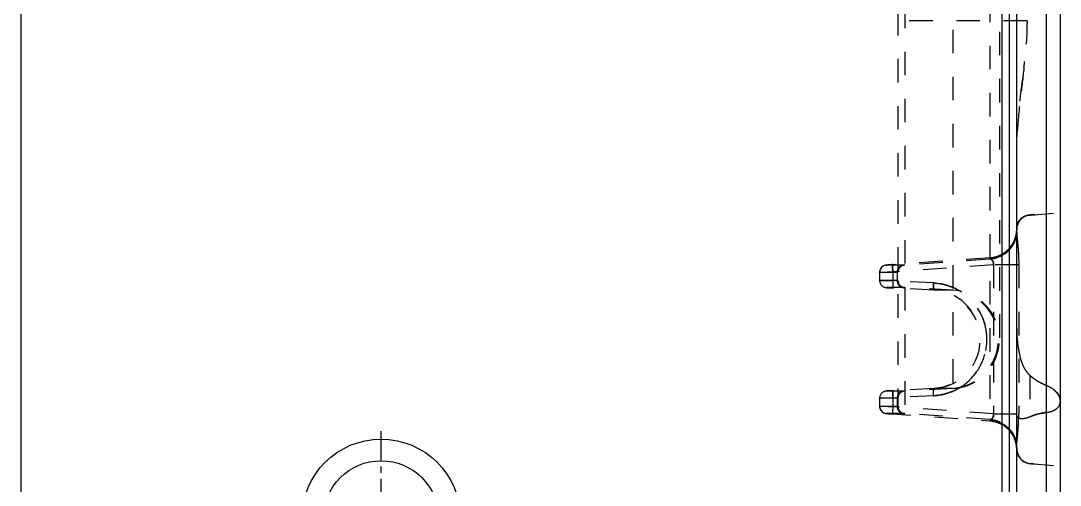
# Model space of a CAD drawing. Header units: millimetres. Extents: x -941 to 1421, y -11614 to -3210.
# Drawn here: x -214.2 to -142, y -6637.3 to -6605.1 of the extents above; entities that cross this region are included whole.
import ezdxf

# ---------------------------------------------------------------- set-up
doc = ezdxf.new("R2010")
doc.units = ezdxf.units.MM
doc.header["$LTSCALE"] = 16.335
doc.linetypes.add('CENTER', pattern=[0.6, 0.375, -0.075, 0.075, -0.075])
doc.linetypes.add('HIDDEN', pattern=[0.2, 0.1, -0.1])
doc.layers.get('0').update_dxf_attribs({"linetype": 'CONTINUOUS'})
doc.layers.add('DEFAULT_2', color=8, linetype='HIDDEN')

msp = doc.modelspace()

# ---------------------------------------------------------------- linework, layer by layer
at = {"color": 7, "linetype": 'Continuous'}
for p, q in [((-214.157, -6411.623), (-214.157, -6791.623)), ((-145.061, -6697.046), (-145.061, -6494.708)), ((-146.066, -6735.76), (-146.066, -6495.949)), ((-143.03, -6506.557), (-143.03, -6655.38)), ((-142.046, -6508.039), (-142.046, -6653.898)), ((-145.563, -6640.263), (-145.563, -6593.028))]:
    msp.add_line(p, q, dxfattribs=at)
at = {"color": 1, "linetype": 'CENTER', "ltscale": 0.342088}
msp.add_line((-189.157, -6645.673), (-189.157, -6633.573), dxfattribs=at)
at = {"color": 7, "linetype": 'Continuous'}
for radius in [5.5, 4]:
    msp.add_circle((-189.157, -6639.623), radius, dxfattribs=at)
at = {"layer": 'DEFAULT_2', "color": 8, "linetype": 'HIDDEN'}
for p, q in [((-146.93, -6551.284), (-146.931, -6632.855)), ((-152.834, -6551.697), (-152.834, -6632.35)), ((-153.302, -6552.198), (-153.302, -6631.849)), ((-149.505, -6553.436), (-149.505, -6630.611)), ((-146.267, -6556.848), (-146.267, -6627.198)), ((-144.349, -6605.088), (-153.302, -6605.088)), ((-144.143, -6618.576), (-142.046, -6618.392)), ((-144.143, -6618.572), (-144.143, -6618.576)), ((-145.061, -6619.594), (-145.061, -6619.594)), ((-146.931, -6621.542), (-153.998, -6622.038)), ((-146.93, -6621.634), (-152.892, -6622.047)), ((-146.931, -6621.629), (-146.93, -6621.634)), ((-154.577, -6622.548), (-154.575, -6622.548)), ((-154.575, -6622.548), (-154.575, -6623.11)), ((-153.302, -6622.548), (-154.575, -6622.548)), ((-152.834, -6622.047), (-154.108, -6622.047)), ((-153.998, -6622.038), (-154.089, -6622.045)), ((-153.659, -6622.514), (-154.028, -6622.527)), ((-146.676, -6622.024), (-153.659, -6622.514)), ((-153.659, -6622.514), (-153.659, -6623.136)), ((-153.359, -6622.548), (-153.359, -6623.11)), ((-146.676, -6622.024), (-146.676, -6632.372)), ((-144.924, -6622.024), (-146.676, -6622.024)), ((-144.924, -6622.024), (-144.924, -6632.372)), ((-153.659, -6623.136), (-154.577, -6623.11)), ((-154.577, -6623.11), (-154.028, -6623.126)), ((-153.302, -6623.11), (-154.575, -6623.11)), ((-154.028, -6623.126), (-153.659, -6623.136)), ((-150.834, -6623.284), (-153.659, -6623.136)), ((-152.826, -6623.612), (-154.1, -6623.612)), ((-154.048, -6623.615), (-154.011, -6623.617)), ((-153.642, -6623.637), (-153.882, -6623.625)), ((-153.882, -6623.625), (-153.642, -6623.637)), ((-150.815, -6623.786), (-153.642, -6623.637)), ((-149.505, -6623.786), (-152.884, -6623.612)), ((-149.505, -6623.786), (-150.815, -6623.786)), ((-144.143, -6629.707), (-144.143, -6632.567)), ((-154.577, -6631.286), (-153.659, -6631.261)), ((-154.522, -6631.285), (-154.577, -6631.286)), ((-154.575, -6631.286), (-154.575, -6631.849)), ((-153.302, -6631.286), (-154.575, -6631.286)), ((-154.028, -6631.271), (-154.522, -6631.285)), ((-152.826, -6630.785), (-154.1, -6630.785)), ((-154.011, -6630.779), (-154.048, -6630.781)), ((-153.659, -6631.261), (-154.028, -6631.271)), ((-153.882, -6630.772), (-154.011, -6630.779)), ((-153.642, -6630.759), (-153.882, -6630.772)), ((-153.882, -6630.772), (-153.642, -6630.759)), ((-150.834, -6631.113), (-153.659, -6631.261)), ((-153.659, -6631.261), (-153.659, -6631.882)), ((-150.815, -6630.611), (-153.642, -6630.759)), ((-153.359, -6631.286), (-153.359, -6631.849)), ((-149.505, -6630.611), (-152.884, -6630.785)), ((-149.505, -6630.611), (-150.815, -6630.611)), ((-154.575, -6631.849), (-154.577, -6631.849)), ((-153.302, -6631.849), (-154.575, -6631.849)), ((-146.676, -6632.373), (-153.659, -6631.882)), ((-152.834, -6632.35), (-154.108, -6632.35)), ((-154.027, -6632.357), (-146.931, -6632.855)), ((-153.651, -6632.384), (-153.65, -6632.384)), ((-146.93, -6632.763), (-152.892, -6632.35)), ((-146.931, -6632.763), (-146.93, -6632.763)), ((-146.676, -6632.372), (-144.924, -6632.372)), ((-145.061, -6634.785), (-145.061, -6634.803)), ((-144.143, -6635.82), (-144.143, -6635.821)), ((-144.143, -6635.821), (-142.046, -6636.005)), ((-143.98, -6635.835), (-144.036, -6635.83)), ((-143.924, -6635.84), (-143.98, -6635.835))]:
    msp.add_line(p, q, dxfattribs=at)
for points in [[(-154.089, -6622.045), (-154.114, -6622.047), (-154.153, -6622.052), (-154.223, -6622.068), (-154.296, -6622.097), (-154.369, -6622.141), (-154.435, -6622.199), (-154.492, -6622.268), (-154.537, -6622.354), (-154.567, -6622.45), (-154.577, -6622.548)], [(-154.106, -6622.046), (-154.118, -6622.047), (-154.155, -6622.052), (-154.214, -6622.065), (-154.275, -6622.088), (-154.339, -6622.121), (-154.4, -6622.166), (-154.454, -6622.219), (-154.5, -6622.282), (-154.538, -6622.356), (-154.564, -6622.437), (-154.576, -6622.526), (-154.577, -6622.548)], [(-154.577, -6631.849), (-154.567, -6631.947), (-154.527, -6632.067), (-154.463, -6632.167), (-154.384, -6632.244), (-154.297, -6632.299), (-154.209, -6632.333), (-154.136, -6632.347), (-154.106, -6632.35), (-154.074, -6632.353), (-153.997, -6632.359)], [(-154.577, -6631.849), (-154.57, -6631.929), (-154.536, -6632.046), (-154.478, -6632.148), (-154.405, -6632.226), (-154.322, -6632.286), (-154.237, -6632.324), (-154.158, -6632.344), (-154.115, -6632.35)]]:
    msp.add_lwpolyline(points, dxfattribs=at)
for centre, radius, start, end in [((-203.99, -6601.715), 59.798, 353.61587, 353.73158), ((-195.098, -6602.687), 50.853, 353.72551, 354.11135), ((-195.336, -6602.663), 51.092, 353.72804, 354.09724), ((-144.056, -6619.577), 1.005, 94.99999, 180.99121), ((-144.073, -6619.692), 1.122, 93.60783, 118.48986), ((-147.071, -6619.624), 2.01, 273.9943, 0.9912), ((-147.116, -6619.526), 2.055, 340.12914, 353.87718), ((-147.051, -6619.533), 1.99, 353.8755, 357.61141), ((-146.982, -6619.536), 1.921, 357.61683, 359.95314), ((-147.021, -6619.561), 1.954, 327.22935, 340.13585), ((-147.09, -6619.512), 2.039, 319.79483, 327.12164), ((-147.063, -6619.433), 2.155, 275.23184, 291.81889), ((-147.072, -6619.525), 2.02, 286.98745, 293.64431), ((-147.056, -6619.561), 1.981, 293.63119, 299.983), ((-147.029, -6619.517), 2.064, 291.81086, 297.82325), ((-154.073, -6622.547), 0.501, 93.99649, 180.03837), ((-151.752, -6652.065), 30.111, 94.09232, 94.39371), ((-150.213, -6672.968), 51.07, 94.13557, 94.27717), ((-146.287, -6727.207), 105.451, 94.00401, 94.14041), ((-145.34, -6740.522), 118.801, 94.01128, 94.1301), ((-152.857, -6622.548), 0.502, 94.02669, 180.05169), ((-152.799, -6622.548), 0.502, 94, 180), ((-154.074, -6623.112), 0.501, 179.98089, 267.00858), ((-152.857, -6623.111), 0.502, 179.94698, 266.97456), ((-152.799, -6623.11), 0.502, 180, 267), ((-151.103, -6627.56), 4.284, 84.68107, 86.39724), ((-150.765, -6565.954), 57.755, 266.7416, 266.90637), ((-150.746, -6565.499), 58.21, 266.7843, 266.91177), ((-150.999, -6627.188), 3.408, 34.68223, 86.94701), ((-149.749, -6627.196), 3.415, 273.04749, 86.95251), ((-150.974, -6627.055), 3.761, 65.46401, 67.6755), ((-149.684, -6627.198), 3.417, 273, 87), ((-151.002, -6627.114), 3.826, 59.1423, 65.45166), ((-151.044, -6627.182), 3.906, 9.57622, 59.12832), ((-150.992, -6627.224), 3.391, 273.04547, 42.80494), ((-151.093, -6627.198), 3.962, 350.47908, 9.52516), ((-137.917, -6626.65), 7.134, 187.17902, 190.22498), ((-151.044, -6627.215), 3.906, 300.87303, 350.42802), ((-139.121, -6626.87), 5.91, 190.19456, 194.75055), ((-150.995, -6627.295), 3.813, 292.3528, 300.86652), ((-141.716, -6626.917), 3.7, 235.65595, 239.82141), ((-141.603, -6626.725), 3.923, 239.80498, 242.26905), ((-141.448, -6626.418), 4.267, 242.33592, 248.22737), ((-154.073, -6631.285), 0.501, 92.99522, 180.03976), ((-151.622, -6672.996), 42.284, 93.06369, 93.28863), ((-152.857, -6631.286), 0.502, 93.02544, 180.05302), ((-152.799, -6631.286), 0.502, 93, 180), ((-151.103, -6626.839), 4.282, 273.60121, 275.3156), ((-154.073, -6631.849), 0.502, 179.96163, 265.96024), ((-152.857, -6631.849), 0.502, 179.94831, 265.97331), ((-152.799, -6631.849), 0.502, 180, 266), ((-147.071, -6634.772), 2.01, 359.0088, 86.0057), ((-157.425, -6632.382), 12.501, 359.39276, 0.04497), ((-147.07, -6634.98), 2.172, 73.63935, 84.76554), ((-147.09, -6634.885), 2.039, 32.87817, 40.20502), ((-147.021, -6634.836), 1.954, 19.86393, 32.77047), ((-147.116, -6634.87), 2.055, 6.11359, 19.87063), ((-147.041, -6634.863), 1.98, 2.38301, 6.11508), ((-146.982, -6634.86), 1.921, 0.04686, 2.38315), ((-147.038, -6634.772), 1.978, 0.00274, 2.42894), ((-143.801, -6634.717), 1.26, 179.56994, 185.70466), ((-144.056, -6634.82), 1.005, 179.89769, 265.00001), ((-144.033, -6634.832), 0.996, 218.44646, 234.75759), ((-141.158, -6605.22), 30.745, 264.42752, 265.05508), ((-141.657, -6610.405), 25.536, 264.41161, 264.65295), ((-140.079, -6593.194), 42.819, 264.84718, 265.00355)]:
    msp.add_arc(centre, radius, start, end, dxfattribs=at)
for points, knots in [([(-145.061, -6608.242), (-145.061, -6607.982), (-145.053, -6606.931), (-145.04, -6605.879), (-145.04, -6605.088)], [0, 0, 0, 0, 0.247563, 1, 1, 1, 1]), ([(-144.349, -6605.088), (-144.349, -6605.326), (-144.366, -6606.27), (-144.442, -6607.213), (-144.515, -6607.917)], [0, 0, 0, 0, 0.251098, 1, 1, 1, 1]), ([(-145.061, -6613.935), (-145.061, -6613.504), (-145.019, -6612.592), (-144.859, -6610.734), (-144.669, -6609.312), (-144.563, -6608.364)], [0, 0, 0, 0, 0.231032, 0.488982, 1, 1, 1, 1]), ([(-144.563, -6608.364), (-144.637, -6609.03), (-144.751, -6609.919), (-144.851, -6610.81), (-144.875, -6611.035)], [0, 0, 0, 0, 0.747644, 1, 1, 1, 1]), ([(-144.875, -6611.035), (-144.928, -6611.542), (-145.014, -6612.508), (-145.061, -6613.477), (-145.061, -6613.935)], [0, 0, 0, 0, 0.526903, 1, 1, 1, 1]), ([(-145.061, -6619.342), (-145.063, -6619.167), (-144.821, -6618.755), (-144.393, -6618.588), (-144.143, -6618.572)], [0, 0, 0, 0, 0.412111, 1, 1, 1, 1]), ([(-144.143, -6618.572), (-144.117, -6618.57), (-144.005, -6618.563), (-143.893, -6618.554), (-143.808, -6618.546)], [0, 0, 0, 0, 0.23807, 1, 1, 1, 1]), ([(-143.808, -6618.546), (-143.837, -6618.549), (-143.949, -6618.558), (-144.061, -6618.567), (-144.143, -6618.572)], [0, 0, 0, 0, 0.261624, 1, 1, 1, 1]), ([(-146.066, -6621.342), (-145.764, -6621.183), (-145.251, -6620.722), (-145.061, -6620.059), (-145.061, -6619.749)], [0, 0, 0, 0, 0.524101, 1, 1, 1, 1]), ([(-145.532, -6620.933), (-145.384, -6620.772), (-145.145, -6620.399), (-145.061, -6619.963), (-145.061, -6619.749)], [0, 0, 0, 0, 0.505165, 1, 1, 1, 1]), ([(-145.061, -6619.749), (-145.061, -6619.902), (-145.028, -6620.244), (-144.956, -6621), (-144.924, -6621.607), (-144.924, -6622.024)], [0, 0, 0, 0, 0.201833, 0.45127, 1, 1, 1, 1]), ([(-145.061, -6619.749), (-145.061, -6619.776), (-145.058, -6619.9), (-145.048, -6620.024), (-145.039, -6620.121)], [0, 0, 0, 0, 0.219178, 1, 1, 1, 1]), ([(-145.532, -6620.827), (-145.494, -6620.782), (-145.351, -6620.598), (-145.241, -6620.387), (-145.182, -6620.224)], [0, 0, 0, 0, 0.254294, 1, 1, 1, 1]), ([(-145.039, -6620.121), (-145.036, -6620.162), (-145.02, -6620.336), (-145.003, -6620.51), (-144.991, -6620.643)], [0, 0, 0, 0, 0.23609, 1, 1, 1, 1]), ([(-144.991, -6620.643), (-144.981, -6620.754), (-144.943, -6621.213), (-144.925, -6621.674), (-144.924, -6622.024)], [0, 0, 0, 0, 0.241255, 1, 1, 1, 1]), ([(-146.931, -6621.542), (-146.894, -6621.539), (-146.743, -6621.524), (-146.593, -6621.492), (-146.483, -6621.458)], [0, 0, 0, 0, 0.242999, 1, 1, 1, 1]), ([(-146.931, -6621.542), (-146.894, -6621.539), (-146.743, -6621.524), (-146.593, -6621.492), (-146.483, -6621.458)], [0, 0, 0, 0, 0.242995, 1, 1, 1, 1]), ([(-146.931, -6621.542), (-146.914, -6621.54), (-146.888, -6621.553), (-146.875, -6621.573), (-146.872, -6621.58)], [0, 0, 0, 0, 0.700315, 1, 1, 1, 1]), ([(-146.872, -6621.58), (-146.875, -6621.573), (-146.888, -6621.553), (-146.914, -6621.54), (-146.931, -6621.542)], [0, 0, 0, 0, 0.299704, 1, 1, 1, 1]), ([(-146.872, -6621.58), (-146.804, -6621.574), (-146.526, -6621.535), (-146.254, -6621.442), (-146.066, -6621.342)], [0, 0, 0, 0, 0.241226, 1, 1, 1, 1]), ([(-146.872, -6621.58), (-146.856, -6621.609), (-146.801, -6621.666), (-146.723, -6621.761), (-146.664, -6621.885), (-146.664, -6621.98), (-146.676, -6622.024)], [0, 0, 0, 0, 0.19674, 0.461725, 0.730294, 1, 1, 1, 1]), ([(-146.807, -6621.661), (-146.814, -6621.654), (-146.837, -6621.628), (-146.86, -6621.601), (-146.872, -6621.58)], [0, 0, 0, 0, 0.294725, 1, 1, 1, 1]), ([(-146.728, -6621.764), (-146.734, -6621.754), (-146.759, -6621.718), (-146.787, -6621.685), (-146.807, -6621.661)], [0, 0, 0, 0, 0.265603, 1, 1, 1, 1]), ([(-146.676, -6622.024), (-146.664, -6621.979), (-146.662, -6621.883), (-146.704, -6621.8), (-146.728, -6621.764)], [0, 0, 0, 0, 0.520962, 1, 1, 1, 1]), ([(-154.577, -6622.548), (-154.576, -6622.547), (-154.568, -6622.549), (-154.557, -6622.546), (-154.535, -6622.547), (-154.491, -6622.544), (-154.415, -6622.542), (-154.304, -6622.537), (-154.168, -6622.532), (-153.95, -6622.524), (-153.778, -6622.518), (-153.659, -6622.514)], [0, 0, 0, 0, 0.004777, 0.018872, 0.042175, 0.074571, 0.165404, 0.287958, 0.43821, 0.611125, 1, 1, 1, 1]), ([(-154.522, -6622.546), (-154.53, -6622.546), (-154.543, -6622.547), (-154.561, -6622.546), (-154.57, -6622.549), (-154.576, -6622.547), (-154.577, -6622.548)], [0, 0, 0, 0, 0.434446, 0.746802, 0.935751, 1, 1, 1, 1]), ([(-154.022, -6622.04), (-154.035, -6622.041), (-154.051, -6622.042), (-154.124, -6622.047), (-154.108, -6622.047)], [0, 0, 0, 0, 0.46433, 1, 1, 1, 1]), ([(-154.108, -6622.047), (-154.109, -6622.047), (-154.098, -6622.044), (-154.091, -6622.047), (-154.07, -6622.043), (-154.059, -6622.042)], [0, 0, 0, 0, 0.014567, 0.333768, 1, 1, 1, 1]), ([(-153.659, -6622.514), (-153.662, -6622.467), (-153.67, -6622.322), (-153.676, -6622.175), (-153.667, -6622.077)], [0, 0, 0, 0, 0.324112, 1, 1, 1, 1]), ([(-153.65, -6622.013), (-153.655, -6622.013), (-153.662, -6622.032), (-153.666, -6622.059), (-153.67, -6622.106), (-153.672, -6622.192), (-153.67, -6622.33), (-153.664, -6622.447), (-153.659, -6622.514)], [0, 0, 0, 0, 0.027575, 0.0906, 0.184144, 0.298589, 0.602239, 1, 1, 1, 1]), ([(-153.667, -6622.077), (-153.666, -6622.061), (-153.663, -6622.044), (-153.657, -6622.013), (-153.65, -6622.013)], [0, 0, 0, 0, 0.704081, 1, 1, 1, 1]), ([(-152.892, -6622.047), (-152.975, -6622.053), (-153.14, -6622.107), (-153.258, -6622.234), (-153.298, -6622.307)], [0, 0, 0, 0, 0.49985, 1, 1, 1, 1]), ([(-153.659, -6623.136), (-153.663, -6623.203), (-153.667, -6623.32), (-153.667, -6623.459), (-153.663, -6623.544), (-153.658, -6623.591), (-153.653, -6623.618), (-153.646, -6623.637), (-153.642, -6623.637)], [0, 0, 0, 0, 0.397455, 0.701034, 0.815512, 0.90914, 0.972293, 1, 1, 1, 1]), ([(-150.833, -6623.284), (-150.835, -6623.331), (-150.84, -6623.475), (-150.843, -6623.621), (-150.833, -6623.718)], [0, 0, 0, 0, 0.32231, 1, 1, 1, 1]), ([(-150.815, -6623.786), (-150.82, -6623.786), (-150.827, -6623.767), (-150.831, -6623.74), (-150.836, -6623.693), (-150.84, -6623.607), (-150.84, -6623.469), (-150.836, -6623.351), (-150.833, -6623.284)], [0, 0, 0, 0, 0.027914, 0.090689, 0.184446, 0.298919, 0.602554, 1, 1, 1, 1]), ([(-150.834, -6631.113), (-150.343, -6631.082), (-149.36, -6630.848), (-148.135, -6629.961), (-147.32, -6628.686), (-147.036, -6627.198), (-147.32, -6625.71), (-148.135, -6624.435), (-149.36, -6623.549), (-150.344, -6623.315), (-150.834, -6623.284)], [0, 0, 0, 0, 0.124795, 0.249716, 0.374792, 0.5, 0.625207, 0.750284, 0.875205, 1, 1, 1, 1]), ([(-154.048, -6623.615), (-154.056, -6623.615), (-154.065, -6623.614), (-154.109, -6623.612), (-154.1, -6623.612)], [0, 0, 0, 0, 0.480383, 1, 1, 1, 1]), ([(-154.1, -6623.612), (-154.1, -6623.612), (-154.066, -6623.619), (-154.065, -6623.614), (-154.048, -6623.615)], [0, 0, 0, 0, 0.01715, 1, 1, 1, 1]), ([(-150.833, -6623.718), (-150.832, -6623.735), (-150.829, -6623.753), (-150.822, -6623.786), (-150.815, -6623.786)], [0, 0, 0, 0, 0.702988, 1, 1, 1, 1]), ([(-145.061, -6626.444), (-145.062, -6627.034), (-144.987, -6627.92), (-144.648, -6629.021), (-144.35, -6629.523), (-144.143, -6629.707)], [0, 0, 0, 0, 0.511651, 0.759957, 1, 1, 1, 1]), ([(-144.995, -6627.542), (-145.007, -6627.451), (-145.046, -6627.087), (-145.061, -6626.719), (-145.061, -6626.444)], [0, 0, 0, 0, 0.248252, 1, 1, 1, 1]), ([(-144.143, -6629.707), (-144.266, -6629.598), (-144.402, -6629.419), (-144.509, -6629.228), (-144.535, -6629.178)], [0, 0, 0, 0, 0.745768, 1, 1, 1, 1]), ([(-144.143, -6629.707), (-144.067, -6629.775), (-143.729, -6630.049), (-143.339, -6630.257), (-143.03, -6630.381)], [0, 0, 0, 0, 0.234519, 1, 1, 1, 1]), ([(-143.804, -6629.972), (-143.834, -6629.951), (-143.951, -6629.868), (-144.063, -6629.778), (-144.143, -6629.707)], [0, 0, 0, 0, 0.255846, 1, 1, 1, 1]), ([(-143.03, -6630.381), (-142.883, -6630.44), (-142.449, -6630.661), (-142.046, -6631.113), (-142.046, -6631.453)], [0, 0, 0, 0, 0.317907, 1, 1, 1, 1]), ([(-154.048, -6630.781), (-154.056, -6630.782), (-154.065, -6630.782), (-154.109, -6630.785), (-154.1, -6630.785)], [0, 0, 0, 0, 0.48039, 1, 1, 1, 1]), ([(-154.1, -6630.785), (-154.1, -6630.785), (-154.066, -6630.778), (-154.065, -6630.782), (-154.048, -6630.781)], [0, 0, 0, 0, 0.01715, 1, 1, 1, 1]), ([(-153.659, -6631.261), (-153.662, -6631.214), (-153.667, -6631.068), (-153.67, -6630.922), (-153.66, -6630.824)], [0, 0, 0, 0, 0.323909, 1, 1, 1, 1]), ([(-153.642, -6630.759), (-153.646, -6630.759), (-153.653, -6630.778), (-153.658, -6630.805), (-153.663, -6630.853), (-153.667, -6630.938), (-153.667, -6631.076), (-153.663, -6631.194), (-153.659, -6631.261)], [0, 0, 0, 0, 0.027707, 0.09086, 0.184488, 0.298966, 0.602545, 1, 1, 1, 1]), ([(-153.66, -6630.824), (-153.658, -6630.808), (-153.655, -6630.79), (-153.648, -6630.759), (-153.642, -6630.759)], [0, 0, 0, 0, 0.703492, 1, 1, 1, 1]), ([(-152.884, -6630.785), (-152.971, -6630.789), (-153.145, -6630.846), (-153.267, -6630.983), (-153.306, -6631.061)], [0, 0, 0, 0, 0.49984, 1, 1, 1, 1]), ([(-150.833, -6631.112), (-150.836, -6631.046), (-150.84, -6630.928), (-150.84, -6630.789), (-150.836, -6630.704), (-150.831, -6630.657), (-150.827, -6630.63), (-150.82, -6630.611), (-150.815, -6630.611)], [0, 0, 0, 0, 0.397461, 0.701079, 0.815556, 0.909312, 0.972085, 1, 1, 1, 1]), ([(-142.333, -6630.839), (-142.347, -6630.823), (-142.407, -6630.762), (-142.473, -6630.706), (-142.525, -6630.666)], [0, 0, 0, 0, 0.240123, 1, 1, 1, 1]), ([(-142.185, -6631.026), (-142.196, -6631.01), (-142.24, -6630.944), (-142.291, -6630.882), (-142.333, -6630.839)], [0, 0, 0, 0, 0.240005, 1, 1, 1, 1]), ([(-142.046, -6631.453), (-142.046, -6631.418), (-142.059, -6631.267), (-142.123, -6631.123), (-142.185, -6631.026)], [0, 0, 0, 0, 0.232684, 1, 1, 1, 1]), ([(-153.659, -6631.882), (-153.778, -6631.878), (-153.95, -6631.872), (-154.168, -6631.864), (-154.304, -6631.859), (-154.415, -6631.855), (-154.491, -6631.853), (-154.535, -6631.85), (-154.557, -6631.851), (-154.568, -6631.847), (-154.576, -6631.85), (-154.577, -6631.849)], [0, 0, 0, 0, 0.38884, 0.561742, 0.711989, 0.834545, 0.925387, 0.95779, 0.981102, 0.995209, 1, 1, 1, 1]), ([(-153.659, -6631.882), (-153.664, -6631.949), (-153.67, -6632.067), (-153.672, -6632.205), (-153.67, -6632.29), (-153.666, -6632.337), (-153.662, -6632.364), (-153.655, -6632.383), (-153.651, -6632.384)], [0, 0, 0, 0, 0.397076, 0.700517, 0.814903, 0.908575, 0.97196, 1, 1, 1, 1]), ([(-153.359, -6631.849), (-153.359, -6631.931), (-153.317, -6632.1), (-153.198, -6632.227), (-153.128, -6632.272)], [0, 0, 0, 0, 0.500138, 1, 1, 1, 1]), ([(-143.03, -6632.279), (-142.886, -6632.261), (-142.626, -6632.205), (-142.299, -6632.04), (-142.09, -6631.808), (-142.046, -6631.621), (-142.046, -6631.534)], [0, 0, 0, 0, 0.32446, 0.590081, 0.80576, 1, 1, 1, 1]), ([(-153.65, -6632.384), (-153.762, -6632.376), (-153.803, -6632.37), (-154.15, -6632.35), (-154.108, -6632.35)], [0, 0, 0, 0, 0.731598, 1, 1, 1, 1]), ([(-154.108, -6632.35), (-154.109, -6632.35), (-154.098, -6632.353), (-154.091, -6632.35), (-154.07, -6632.353), (-154.059, -6632.354)], [0, 0, 0, 0, 0.014567, 0.333768, 1, 1, 1, 1]), ([(-154.059, -6632.354), (-154.035, -6632.356), (-153.899, -6632.366), (-153.763, -6632.376), (-153.65, -6632.384)], [0, 0, 0, 0, 0.173573, 1, 1, 1, 1]), ([(-146.676, -6632.372), (-146.663, -6632.422), (-146.663, -6632.525), (-146.733, -6632.648), (-146.808, -6632.738), (-146.857, -6632.79), (-146.872, -6632.817)], [0, 0, 0, 0, 0.30299, 0.57919, 0.819941, 1, 1, 1, 1]), ([(-146.872, -6632.817), (-146.861, -6632.796), (-146.824, -6632.754), (-146.743, -6632.663), (-146.688, -6632.574), (-146.674, -6632.508)], [0, 0, 0, 0, 0.189549, 0.447549, 1, 1, 1, 1]), ([(-145.061, -6632.517), (-145.063, -6632.614), (-144.866, -6632.69), (-144.683, -6632.695), (-144.448, -6632.676), (-144.267, -6632.62), (-144.143, -6632.567)], [0, 0, 0, 0, 0.294576, 0.428867, 0.591363, 1, 1, 1, 1]), ([(-145.061, -6634.648), (-145.061, -6634.495), (-145.028, -6634.152), (-144.956, -6633.396), (-144.925, -6632.789), (-144.924, -6632.372)], [0, 0, 0, 0, 0.201791, 0.451129, 1, 1, 1, 1]), ([(-144.988, -6633.713), (-144.979, -6633.616), (-144.947, -6633.218), (-144.928, -6632.818), (-144.925, -6632.515)], [0, 0, 0, 0, 0.242146, 1, 1, 1, 1]), ([(-143.03, -6632.279), (-143.134, -6632.292), (-143.513, -6632.352), (-143.887, -6632.457), (-144.143, -6632.567)], [0, 0, 0, 0, 0.272761, 1, 1, 1, 1]), ([(-144.143, -6632.567), (-144.063, -6632.533), (-143.704, -6632.397), (-143.325, -6632.316), (-143.03, -6632.279)], [0, 0, 0, 0, 0.226357, 1, 1, 1, 1]), ([(-146.872, -6632.817), (-146.875, -6632.823), (-146.888, -6632.844), (-146.914, -6632.856), (-146.931, -6632.855)], [0, 0, 0, 0, 0.299704, 1, 1, 1, 1]), ([(-146.931, -6632.855), (-146.914, -6632.856), (-146.888, -6632.844), (-146.875, -6632.823), (-146.872, -6632.817)], [0, 0, 0, 0, 0.700315, 1, 1, 1, 1]), ([(-146.931, -6632.855), (-146.894, -6632.858), (-146.742, -6632.873), (-146.593, -6632.905), (-146.483, -6632.939)], [0, 0, 0, 0, 0.242991, 1, 1, 1, 1]), ([(-146.931, -6632.855), (-146.894, -6632.858), (-146.743, -6632.873), (-146.593, -6632.905), (-146.483, -6632.939)], [0, 0, 0, 0, 0.242995, 1, 1, 1, 1]), ([(-146.872, -6632.817), (-146.804, -6632.823), (-146.526, -6632.862), (-146.254, -6632.954), (-146.066, -6633.054)], [0, 0, 0, 0, 0.240931, 1, 1, 1, 1]), ([(-146.483, -6632.939), (-146.447, -6632.95), (-146.303, -6632.998), (-146.165, -6633.062), (-146.066, -6633.12)], [0, 0, 0, 0, 0.245725, 1, 1, 1, 1]), ([(-146.483, -6632.939), (-146.447, -6632.95), (-146.303, -6632.998), (-146.165, -6633.062), (-146.066, -6633.12)], [0, 0, 0, 0, 0.245721, 1, 1, 1, 1]), ([(-146.066, -6633.054), (-145.772, -6633.209), (-145.258, -6633.664), (-145.061, -6634.328), (-145.061, -6634.647)], [0, 0, 0, 0, 0.509904, 1, 1, 1, 1]), ([(-145.533, -6633.568), (-145.398, -6633.729), (-145.181, -6634.086), (-145.086, -6634.491), (-145.068, -6634.69)], [0, 0, 0, 0, 0.512975, 1, 1, 1, 1]), ([(-145.037, -6634.247), (-145.033, -6634.205), (-145.017, -6634.027), (-145, -6633.849), (-144.988, -6633.713)], [0, 0, 0, 0, 0.236087, 1, 1, 1, 1]), ([(-145.061, -6634.648), (-145.061, -6634.618), (-145.057, -6634.484), (-145.046, -6634.351), (-145.037, -6634.247)], [0, 0, 0, 0, 0.220937, 1, 1, 1, 1]), ([(-144.935, -6635.26), (-144.916, -6635.297), (-144.833, -6635.444), (-144.713, -6635.571), (-144.609, -6635.645)], [0, 0, 0, 0, 0.244432, 1, 1, 1, 1]), ([(-144.609, -6635.645), (-144.577, -6635.667), (-144.436, -6635.756), (-144.27, -6635.807), (-144.143, -6635.82)], [0, 0, 0, 0, 0.236745, 1, 1, 1, 1])]:
    msp.add_open_spline(points, degree=3, knots=knots, dxfattribs=at)
for points in [[(-146.066, -6621.277), (-145.864, -6621.161), (-145.682, -6621.005), (-145.532, -6620.827)], [(-146.066, -6621.277), (-145.864, -6621.161), (-145.683, -6621.005), (-145.533, -6620.828)], [(-146.066, -6621.343), (-145.867, -6621.238), (-145.684, -6621.098), (-145.532, -6620.933)], [(-146.206, -6621.439), (-146.431, -6621.546), (-146.681, -6621.612), (-146.931, -6621.629)], [(-153.298, -6622.307), (-153.337, -6622.38), (-153.359, -6622.465), (-153.359, -6622.548)], [(-153.359, -6623.11), (-153.359, -6623.187), (-153.34, -6623.266), (-153.306, -6623.335)], [(-153.306, -6623.335), (-153.266, -6623.416), (-153.2, -6623.488), (-153.123, -6623.536)], [(-150.706, -6623.294), (-150.31, -6623.331), (-149.914, -6623.424), (-149.545, -6623.576)], [(-153.123, -6623.536), (-153.052, -6623.581), (-152.967, -6623.608), (-152.884, -6623.612)], [(-144.707, -6628.786), (-144.757, -6628.651), (-144.799, -6628.514), (-144.836, -6628.375)], [(-144.535, -6629.178), (-144.601, -6629.052), (-144.658, -6628.92), (-144.707, -6628.786)], [(-149.699, -6630.359), (-150.052, -6630.504), (-150.434, -6630.591), (-150.815, -6630.611)], [(-153.306, -6631.061), (-153.34, -6631.13), (-153.359, -6631.209), (-153.359, -6631.286)], [(-149.545, -6630.821), (-149.914, -6630.972), (-150.31, -6631.066), (-150.706, -6631.103)], [(-153.128, -6632.272), (-153.059, -6632.316), (-152.975, -6632.344), (-152.892, -6632.35)], [(-146.206, -6632.958), (-146.431, -6632.851), (-146.681, -6632.785), (-146.931, -6632.767)], [(-146.674, -6632.508), (-146.664, -6632.464), (-146.664, -6632.416), (-146.676, -6632.372)], [(-146.458, -6632.896), (-146.323, -6632.935), (-146.19, -6632.988), (-146.066, -6633.054)], [(-146.066, -6633.054), (-145.867, -6633.159), (-145.685, -6633.3), (-145.533, -6633.465)], [(-146.066, -6633.12), (-145.865, -6633.236), (-145.683, -6633.391), (-145.533, -6633.568)], [(-146.066, -6633.12), (-145.864, -6633.236), (-145.683, -6633.391), (-145.533, -6633.569)], [(-145.061, -6634.706), (-145.062, -6634.896), (-145.019, -6635.091), (-144.935, -6635.26)], [(-144.813, -6635.452), (-144.86, -6635.393), (-144.9, -6635.328), (-144.934, -6635.261)]]:
    msp.add_open_spline(points, degree=3, dxfattribs=at)

doc.saveas('drawing.dxf')
